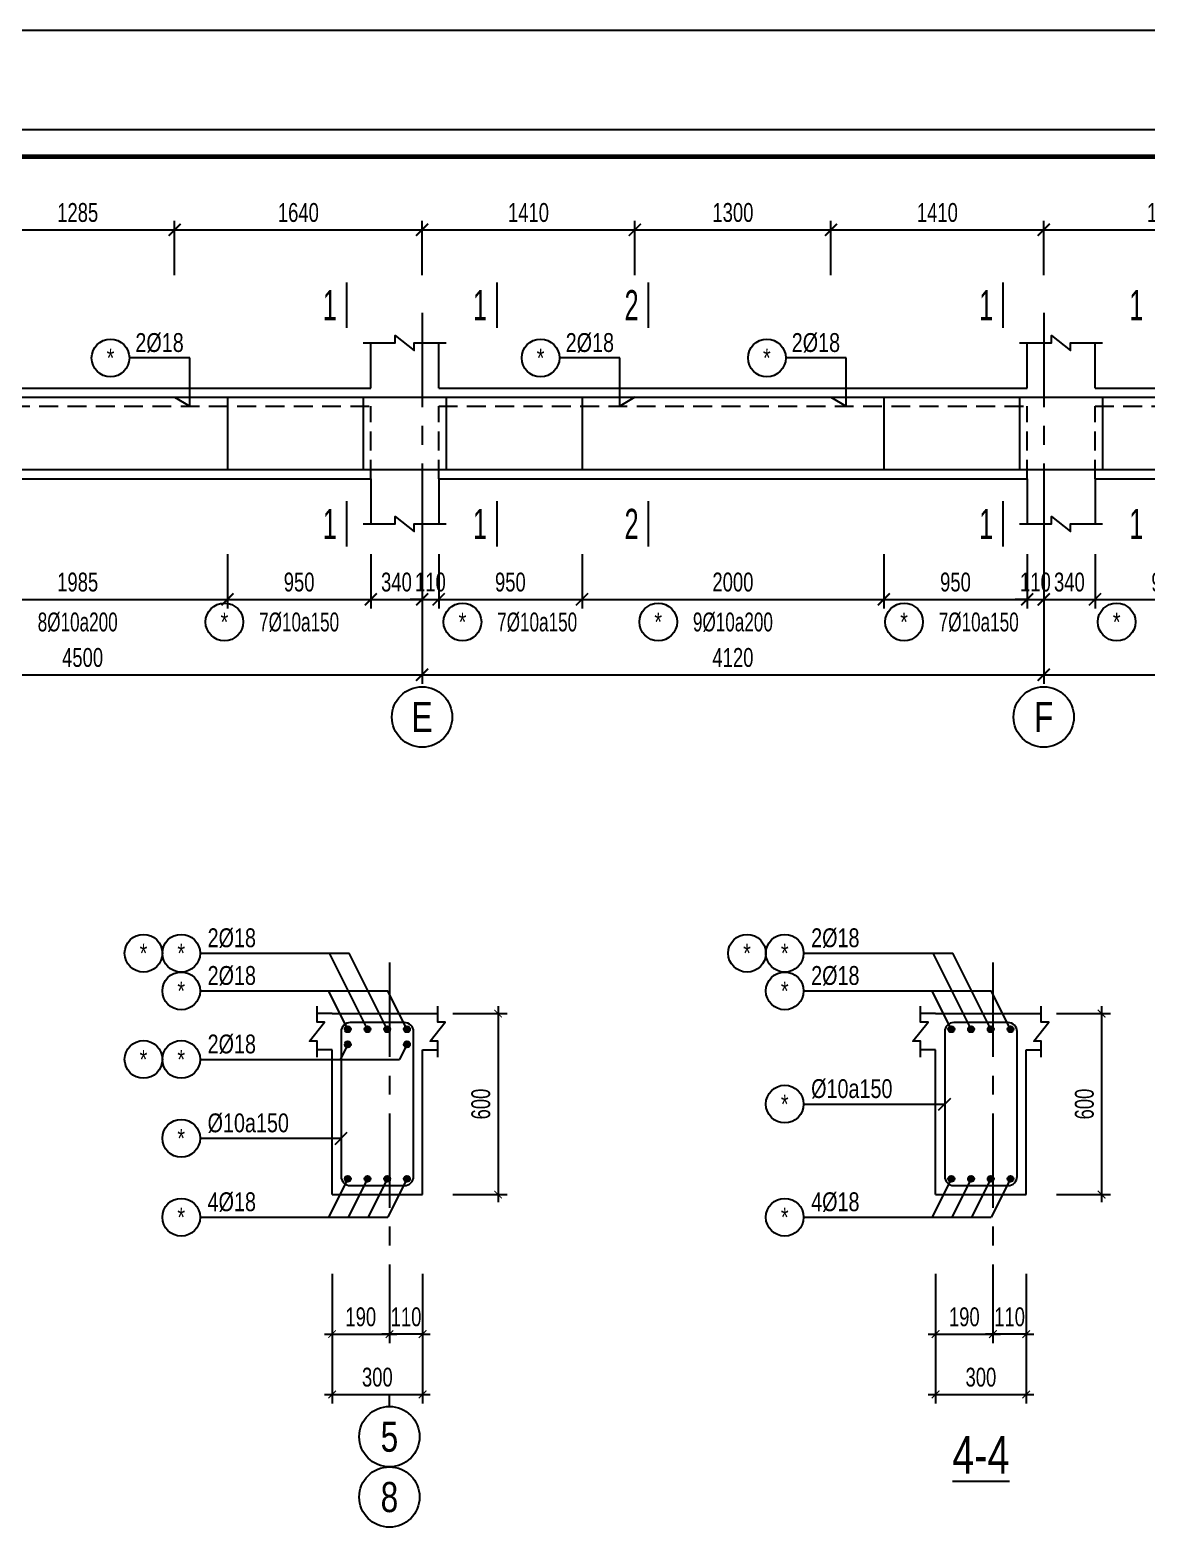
# Model space of a CAD drawing. Header units: millimetres. Extents: x -25284 to 100333, y 0 to 76881.
# Drawn here: x 23783 to 31184, y 66886 to 76881 of the extents above; entities that cross this region are included whole.
import ezdxf
from ezdxf.enums import TextEntityAlignment as Align

# ---------------------------------------------------------------- set-up
doc = ezdxf.new("R2010")
doc.units = ezdxf.units.MM
doc.header["$LTSCALE"] = 500
doc.header["$MEASUREMENT"] = 0
doc.linetypes.add('CENTER', pattern=[2, 1.25, -0.25, 0.25, -0.25])
doc.linetypes.add('HIDDEN', pattern=[0.375, 0.25, -0.125])
for name, color, linetype in [('CDC-KHUNGTEN', 7, 'Continuous'), ('KCS_AXIS', 5, 'CENTER'), ('KCS_AXIS_SUB', 5, 'CENTER'), ('KCS_BORDER', 3, 'Continuous'), ('KCS_CHI', 1, 'Continuous'), ('KCS_DIM', 1, 'Continuous'), ('KCS_HIDDEN', 8, 'HIDDEN'), ('KCS_SNODE', 6, 'Continuous'), ('KCS_STEEL', 4, 'Continuous'), ('KCS_TEXT', 2, 'Continuous'), ('KCS_TEXT_TK', 2, 'Continuous'), ('KCS_TEXT_TMC', 4, 'Continuous'), ('KCS_TEXT_TMCS', 4, 'Continuous')]:
    doc.layers.add(name, color=color, linetype=linetype)
doc.styles.add('KCS_BIGTEXT', font='arial.ttf', dxfattribs={"width": 0.75})
doc.styles.add('KCS_SMTEXT', font='arial.ttf', dxfattribs={"width": 0.7})
doc.dimstyles.new('KCS_DIM50', dxfattribs={"dimscale": 50, "dimtxt": 2.5, "dimasz": 1.6, "dimexe": 1.2, "dimexo": 0, "dimgap": 1, "dimtad": 1, "dimdec": 0, "dimzin": 0, "dimdsep": 46, "dimtxsty": 'KCS_SMTEXT', "dimblk": 'ARCHTICK', "dimcen": 0, "dimdle": 1, "dimclrd": 256, "dimclre": 256, "dimclrt": 2, "dimadec": 0, "dimazin": 0, "dimtfac": 1, "dimtdec": 0, "dimtix": 1, "dimtmove": 2, "dimatfit": 3, "dimfxl": 1, "dimtolj": 1, "dimtzin": 0, "dimarcsym": 0})
doc.dimstyles.new('KCS_DIM50_25', dxfattribs={"dimtxt": 125, "dimasz": 50, "dimexe": 60, "dimexo": 0, "dimgap": 50, "dimtad": 1, "dimdec": 0, "dimlfac": 0.5, "dimzin": 13, "dimdsep": 46, "dimtxsty": 'KCS_SMTEXT', "dimblk": 'ARCHTICK', "dimblk1": 'ARCHTICK', "dimcen": 0, "dimdle": 50, "dimclrd": 1, "dimclre": 1, "dimclrt": 2, "dimadec": 0, "dimazin": 0, "dimtfac": 1, "dimtdec": 0, "dimtix": 1, "dimtmove": 2, "dimatfit": 3, "dimfxl": 1, "dimtolj": 1, "dimtzin": 13, "dimarcsym": 0})

# ---------------------------------------------------------------- blocks, each defined once
blk = doc.blocks.new('_ArchTick')
at = {"color": 0, "linetype": 'ByBlock', "const_width": 0.15}
blk.add_lwpolyline([(-0.5, -0.5), (0.5, 0.5)], dxfattribs=at)
blk = doc.blocks.new('*D6')
at = {"layer": 'Defpoints', "color": 0, "transparency": 16777216}
for p in [(21880.3, 73407.7), (26380.3, 73407.7), (26380.3, 72607.7)]:
    blk.add_point(p, dxfattribs=at)
at = {"layer": 'KCS_DIM', "lineweight": -2, "transparency": 16777216}
for p, q in [((21880.3, 73407.7), (21880.3, 72547.7)), ((26380.3, 73407.7), (26380.3, 72547.7)), ((21830.3, 72607.7), (26430.3, 72607.7))]:
    blk.add_line(p, q, dxfattribs=at)
at = {"layer": 'KCS_DIM', "lineweight": -2, "transparency": 16777216, "xscale": 80, "yscale": 80, "zscale": 80, "rotation": 180}
blk.add_blockref('_ArchTick', (21880.3, 72607.7), dxfattribs=at)
at = {"layer": 'KCS_DIM', "lineweight": -2, "transparency": 16777216, "xscale": 80, "yscale": 80, "zscale": 80}
blk.add_blockref('_ArchTick', (26380.3, 72607.7), dxfattribs=at)
at = {"layer": 'KCS_DIM', "color": 2, "transparency": 16777216, "insert": (24130.3, 72721.5), "char_height": 125, "attachment_point": 5, "style": 'KCS_SMTEXT'}
blk.add_mtext('\\A1;4500', dxfattribs=at)
blk = doc.blocks.new('*D7')
at = {"layer": 'Defpoints', "color": 0, "transparency": 16777216}
for p in [(26380.3, 73407.7), (30500.3, 73407.7), (30500.3, 72607.7)]:
    blk.add_point(p, dxfattribs=at)
at = {"layer": 'KCS_DIM', "lineweight": -2, "transparency": 16777216}
for p, q in [((26380.3, 73407.7), (26380.3, 72547.7)), ((30500.3, 73407.7), (30500.3, 72547.7)), ((26330.3, 72607.7), (30550.3, 72607.7))]:
    blk.add_line(p, q, dxfattribs=at)
at = {"layer": 'KCS_DIM', "lineweight": -2, "transparency": 16777216, "xscale": 80, "yscale": 80, "zscale": 80, "rotation": 180}
blk.add_blockref('_ArchTick', (26380.3, 72607.7), dxfattribs=at)
at = {"layer": 'KCS_DIM', "lineweight": -2, "transparency": 16777216, "xscale": 80, "yscale": 80, "zscale": 80}
blk.add_blockref('_ArchTick', (30500.3, 72607.7), dxfattribs=at)
at = {"layer": 'KCS_DIM', "color": 2, "transparency": 16777216, "insert": (28440.3, 72721.5), "char_height": 125, "attachment_point": 5, "style": 'KCS_SMTEXT'}
blk.add_mtext('\\A1;4120', dxfattribs=at)
blk = doc.blocks.new('*D8')
at = {"layer": 'Defpoints', "color": 0, "transparency": 16777216}
for p in [(30500.3, 73407.7), (35000.3, 73407.7), (35000.3, 72607.7)]:
    blk.add_point(p, dxfattribs=at)
at = {"layer": 'KCS_DIM', "lineweight": -2, "transparency": 16777216}
for p, q in [((30500.3, 73407.7), (30500.3, 72547.7)), ((35000.3, 73407.7), (35000.3, 72547.7)), ((30450.3, 72607.7), (35050.3, 72607.7))]:
    blk.add_line(p, q, dxfattribs=at)
at = {"layer": 'KCS_DIM', "lineweight": -2, "transparency": 16777216, "xscale": 80, "yscale": 80, "zscale": 80, "rotation": 180}
blk.add_blockref('_ArchTick', (30500.3, 72607.7), dxfattribs=at)
at = {"layer": 'KCS_DIM', "lineweight": -2, "transparency": 16777216, "xscale": 80, "yscale": 80, "zscale": 80}
blk.add_blockref('_ArchTick', (35000.3, 72607.7), dxfattribs=at)
at = {"layer": 'KCS_DIM', "color": 2, "transparency": 16777216, "insert": (32750.3, 72721.5), "char_height": 125, "attachment_point": 5, "style": 'KCS_SMTEXT'}
blk.add_mtext('\\A1;4500', dxfattribs=at)
blk = doc.blocks.new('*D17')
at = {"layer": 'Defpoints', "color": 0, "transparency": 16777216}
for p in [(26040.3, 73407.7), (26380.3, 73407.7), (26380.3, 73107.7)]:
    blk.add_point(p, dxfattribs=at)
at = {"layer": 'KCS_DIM', "lineweight": -2, "transparency": 16777216}
for p, q in [((26040.3, 73407.7), (26040.3, 73047.7)), ((26380.3, 73407.7), (26380.3, 73047.7)), ((25990.3, 73107.7), (26430.3, 73107.7))]:
    blk.add_line(p, q, dxfattribs=at)
at = {"layer": 'KCS_DIM', "lineweight": -2, "transparency": 16777216, "xscale": 80, "yscale": 80, "zscale": 80, "rotation": 180}
blk.add_blockref('_ArchTick', (26040.3, 73107.7), dxfattribs=at)
at = {"layer": 'KCS_DIM', "lineweight": -2, "transparency": 16777216, "xscale": 80, "yscale": 80, "zscale": 80}
blk.add_blockref('_ArchTick', (26380.3, 73107.7), dxfattribs=at)
at = {"layer": 'KCS_DIM', "color": 2, "transparency": 16777216, "insert": (26210.3, 73221.6), "char_height": 125, "attachment_point": 5, "style": 'KCS_SMTEXT'}
blk.add_mtext('\\A1;340', dxfattribs=at)
blk = doc.blocks.new('*D18')
at = {"layer": 'Defpoints', "color": 0, "transparency": 16777216}
for p in [(26380.3, 73407.7), (26490.3, 73407.7), (26490.3, 73107.7)]:
    blk.add_point(p, dxfattribs=at)
at = {"layer": 'KCS_DIM', "lineweight": -2, "transparency": 16777216}
for p, q in [((26380.3, 73407.7), (26380.3, 73047.7)), ((26490.3, 73407.7), (26490.3, 73047.7)), ((26380.3, 73107.7), (26300.3, 73107.7)), ((26380.3, 73107.7), (26490.3, 73107.7)), ((26490.3, 73107.7), (26570.3, 73107.7))]:
    blk.add_line(p, q, dxfattribs=at)
at = {"layer": 'KCS_DIM', "lineweight": -2, "transparency": 16777216, "xscale": 80, "yscale": 80, "zscale": 80}
blk.add_blockref('_ArchTick', (26380.3, 73107.7), dxfattribs=at)
at = {"layer": 'KCS_DIM', "lineweight": -2, "transparency": 16777216, "xscale": 80, "yscale": 80, "zscale": 80, "rotation": 180}
blk.add_blockref('_ArchTick', (26490.3, 73107.7), dxfattribs=at)
at = {"layer": 'KCS_DIM', "color": 2, "transparency": 16777216, "insert": (26435.3, 73221.5), "char_height": 125, "attachment_point": 5, "style": 'KCS_SMTEXT'}
blk.add_mtext('\\A1;110', dxfattribs=at)
blk = doc.blocks.new('*D19')
at = {"layer": 'Defpoints', "color": 0, "transparency": 16777216}
for p in [(30390.3, 73407.7), (30500.3, 73407.7), (30500.3, 73107.7)]:
    blk.add_point(p, dxfattribs=at)
at = {"layer": 'KCS_DIM', "lineweight": -2, "transparency": 16777216}
for p, q in [((30390.3, 73407.7), (30390.3, 73047.7)), ((30500.3, 73407.7), (30500.3, 73047.7)), ((30390.3, 73107.7), (30310.3, 73107.7)), ((30390.3, 73107.7), (30500.3, 73107.7)), ((30500.3, 73107.7), (30580.3, 73107.7))]:
    blk.add_line(p, q, dxfattribs=at)
at = {"layer": 'KCS_DIM', "lineweight": -2, "transparency": 16777216, "xscale": 80, "yscale": 80, "zscale": 80}
blk.add_blockref('_ArchTick', (30390.3, 73107.7), dxfattribs=at)
at = {"layer": 'KCS_DIM', "lineweight": -2, "transparency": 16777216, "xscale": 80, "yscale": 80, "zscale": 80, "rotation": 180}
blk.add_blockref('_ArchTick', (30500.3, 73107.7), dxfattribs=at)
at = {"layer": 'KCS_DIM', "color": 2, "transparency": 16777216, "insert": (30445.3, 73221.5), "char_height": 125, "attachment_point": 5, "style": 'KCS_SMTEXT'}
blk.add_mtext('\\A1;110', dxfattribs=at)
blk = doc.blocks.new('*D20')
at = {"layer": 'Defpoints', "color": 0, "transparency": 16777216}
for p in [(30500.3, 73407.7), (30840.3, 73407.7), (30840.3, 73107.7)]:
    blk.add_point(p, dxfattribs=at)
at = {"layer": 'KCS_DIM', "lineweight": -2, "transparency": 16777216}
for p, q in [((30500.3, 73407.7), (30500.3, 73047.7)), ((30840.3, 73407.7), (30840.3, 73047.7)), ((30450.3, 73107.7), (30890.3, 73107.7))]:
    blk.add_line(p, q, dxfattribs=at)
at = {"layer": 'KCS_DIM', "lineweight": -2, "transparency": 16777216, "xscale": 80, "yscale": 80, "zscale": 80, "rotation": 180}
blk.add_blockref('_ArchTick', (30500.3, 73107.7), dxfattribs=at)
at = {"layer": 'KCS_DIM', "lineweight": -2, "transparency": 16777216, "xscale": 80, "yscale": 80, "zscale": 80}
blk.add_blockref('_ArchTick', (30840.3, 73107.7), dxfattribs=at)
at = {"layer": 'KCS_DIM', "color": 2, "transparency": 16777216, "insert": (30670.3, 73221.6), "char_height": 125, "attachment_point": 5, "style": 'KCS_SMTEXT'}
blk.add_mtext('\\A1;340', dxfattribs=at)
blk = doc.blocks.new('*D38')
at = {"layer": 'Defpoints', "color": 0, "transparency": 16777216}
for p in [(24740.3, 75557.7), (23455.3, 75257.7), (24740.3, 75257.7)]:
    blk.add_point(p, dxfattribs=at)
at = {"layer": 'KCS_DIM', "lineweight": -2, "transparency": 16777216}
for p, q in [((23455.3, 75257.7), (23455.3, 75617.7)), ((24740.3, 75257.7), (24740.3, 75617.7)), ((23405.3, 75557.7), (24790.3, 75557.7))]:
    blk.add_line(p, q, dxfattribs=at)
at = {"layer": 'KCS_DIM', "lineweight": -2, "transparency": 16777216, "xscale": 80, "yscale": 80, "zscale": 80, "rotation": 180}
blk.add_blockref('_ArchTick', (23455.3, 75557.7), dxfattribs=at)
at = {"layer": 'KCS_DIM', "lineweight": -2, "transparency": 16777216, "xscale": 80, "yscale": 80, "zscale": 80}
blk.add_blockref('_ArchTick', (24740.3, 75557.7), dxfattribs=at)
at = {"layer": 'KCS_DIM', "color": 2, "transparency": 16777216, "insert": (24097.8, 75671.5), "char_height": 125, "attachment_point": 5, "style": 'KCS_SMTEXT'}
blk.add_mtext('\\A1;1285', dxfattribs=at)
blk = doc.blocks.new('*D39')
at = {"layer": 'Defpoints', "color": 0, "transparency": 16777216}
for p in [(26380.3, 75557.7), (24740.3, 75257.7), (26380.3, 75257.7)]:
    blk.add_point(p, dxfattribs=at)
at = {"layer": 'KCS_DIM', "lineweight": -2, "transparency": 16777216}
for p, q in [((24740.3, 75257.7), (24740.3, 75617.7)), ((26380.3, 75257.7), (26380.3, 75617.7)), ((24690.3, 75557.7), (26430.3, 75557.7))]:
    blk.add_line(p, q, dxfattribs=at)
at = {"layer": 'KCS_DIM', "lineweight": -2, "transparency": 16777216, "xscale": 80, "yscale": 80, "zscale": 80, "rotation": 180}
blk.add_blockref('_ArchTick', (24740.3, 75557.7), dxfattribs=at)
at = {"layer": 'KCS_DIM', "lineweight": -2, "transparency": 16777216, "xscale": 80, "yscale": 80, "zscale": 80}
blk.add_blockref('_ArchTick', (26380.3, 75557.7), dxfattribs=at)
at = {"layer": 'KCS_DIM', "color": 2, "transparency": 16777216, "insert": (25560.3, 75671.5), "char_height": 125, "attachment_point": 5, "style": 'KCS_SMTEXT'}
blk.add_mtext('\\A1;1640', dxfattribs=at)
blk = doc.blocks.new('*D40')
at = {"layer": 'Defpoints', "color": 0, "transparency": 16777216}
for p in [(27790.3, 75557.7), (26380.3, 75257.7), (27790.3, 75257.7)]:
    blk.add_point(p, dxfattribs=at)
at = {"layer": 'KCS_DIM', "lineweight": -2, "transparency": 16777216}
for p, q in [((26380.3, 75257.7), (26380.3, 75617.7)), ((27790.3, 75257.7), (27790.3, 75617.7)), ((26330.3, 75557.7), (27840.3, 75557.7))]:
    blk.add_line(p, q, dxfattribs=at)
at = {"layer": 'KCS_DIM', "lineweight": -2, "transparency": 16777216, "xscale": 80, "yscale": 80, "zscale": 80, "rotation": 180}
blk.add_blockref('_ArchTick', (26380.3, 75557.7), dxfattribs=at)
at = {"layer": 'KCS_DIM', "lineweight": -2, "transparency": 16777216, "xscale": 80, "yscale": 80, "zscale": 80}
blk.add_blockref('_ArchTick', (27790.3, 75557.7), dxfattribs=at)
at = {"layer": 'KCS_DIM', "color": 2, "transparency": 16777216, "insert": (27085.3, 75671.5), "char_height": 125, "attachment_point": 5, "style": 'KCS_SMTEXT'}
blk.add_mtext('\\A1;1410', dxfattribs=at)
blk = doc.blocks.new('*D41')
at = {"layer": 'Defpoints', "color": 0, "transparency": 16777216}
for p in [(29090.3, 75557.7), (27790.3, 75257.7), (29090.3, 75257.7)]:
    blk.add_point(p, dxfattribs=at)
at = {"layer": 'KCS_DIM', "lineweight": -2, "transparency": 16777216}
for p, q in [((27790.3, 75257.7), (27790.3, 75617.7)), ((29090.3, 75257.7), (29090.3, 75617.7)), ((27740.3, 75557.7), (29140.3, 75557.7))]:
    blk.add_line(p, q, dxfattribs=at)
at = {"layer": 'KCS_DIM', "lineweight": -2, "transparency": 16777216, "xscale": 80, "yscale": 80, "zscale": 80, "rotation": 180}
blk.add_blockref('_ArchTick', (27790.3, 75557.7), dxfattribs=at)
at = {"layer": 'KCS_DIM', "lineweight": -2, "transparency": 16777216, "xscale": 80, "yscale": 80, "zscale": 80}
blk.add_blockref('_ArchTick', (29090.3, 75557.7), dxfattribs=at)
at = {"layer": 'KCS_DIM', "color": 2, "transparency": 16777216, "insert": (28440.3, 75671.6), "char_height": 125, "attachment_point": 5, "style": 'KCS_SMTEXT'}
blk.add_mtext('\\A1;1300', dxfattribs=at)
blk = doc.blocks.new('*D42')
at = {"layer": 'Defpoints', "color": 0, "transparency": 16777216}
for p in [(30500.3, 75557.7), (29090.3, 75257.7), (30500.3, 75257.7)]:
    blk.add_point(p, dxfattribs=at)
at = {"layer": 'KCS_DIM', "lineweight": -2, "transparency": 16777216}
for p, q in [((29090.3, 75257.7), (29090.3, 75617.7)), ((30500.3, 75257.7), (30500.3, 75617.7)), ((29040.3, 75557.7), (30550.3, 75557.7))]:
    blk.add_line(p, q, dxfattribs=at)
at = {"layer": 'KCS_DIM', "lineweight": -2, "transparency": 16777216, "xscale": 80, "yscale": 80, "zscale": 80, "rotation": 180}
blk.add_blockref('_ArchTick', (29090.3, 75557.7), dxfattribs=at)
at = {"layer": 'KCS_DIM', "lineweight": -2, "transparency": 16777216, "xscale": 80, "yscale": 80, "zscale": 80}
blk.add_blockref('_ArchTick', (30500.3, 75557.7), dxfattribs=at)
at = {"layer": 'KCS_DIM', "color": 2, "transparency": 16777216, "insert": (29795.3, 75671.5), "char_height": 125, "attachment_point": 5, "style": 'KCS_SMTEXT'}
blk.add_mtext('\\A1;1410', dxfattribs=at)
blk = doc.blocks.new('*D43')
at = {"layer": 'Defpoints', "color": 0, "transparency": 16777216}
for p in [(32140.3, 75557.7), (30500.3, 75257.7), (32140.3, 75257.7)]:
    blk.add_point(p, dxfattribs=at)
at = {"layer": 'KCS_DIM', "lineweight": -2, "transparency": 16777216}
for p, q in [((30500.3, 75257.7), (30500.3, 75617.7)), ((32140.3, 75257.7), (32140.3, 75617.7)), ((30450.3, 75557.7), (32190.3, 75557.7))]:
    blk.add_line(p, q, dxfattribs=at)
at = {"layer": 'KCS_DIM', "lineweight": -2, "transparency": 16777216, "xscale": 80, "yscale": 80, "zscale": 80, "rotation": 180}
blk.add_blockref('_ArchTick', (30500.3, 75557.7), dxfattribs=at)
at = {"layer": 'KCS_DIM', "lineweight": -2, "transparency": 16777216, "xscale": 80, "yscale": 80, "zscale": 80}
blk.add_blockref('_ArchTick', (32140.3, 75557.7), dxfattribs=at)
at = {"layer": 'KCS_DIM', "color": 2, "transparency": 16777216, "insert": (31320.3, 75671.5), "char_height": 125, "attachment_point": 5, "style": 'KCS_SMTEXT'}
blk.add_mtext('\\A1;1640', dxfattribs=at)
blk = doc.blocks.new('*D56')
at = {"layer": 'Defpoints', "color": 0, "transparency": 16777216}
for p in [(23105.3, 73407.7), (25090.3, 73407.7), (25090.3, 73107.7)]:
    blk.add_point(p, dxfattribs=at)
at = {"layer": 'KCS_DIM', "lineweight": -2, "transparency": 16777216}
for p, q in [((23105.3, 73407.7), (23105.3, 73047.7)), ((25090.3, 73407.7), (25090.3, 73047.7)), ((23055.3, 73107.7), (25140.3, 73107.7))]:
    blk.add_line(p, q, dxfattribs=at)
at = {"layer": 'KCS_DIM', "lineweight": -2, "transparency": 16777216, "xscale": 80, "yscale": 80, "zscale": 80, "rotation": 180}
blk.add_blockref('_ArchTick', (23105.3, 73107.7), dxfattribs=at)
at = {"layer": 'KCS_DIM', "lineweight": -2, "transparency": 16777216, "xscale": 80, "yscale": 80, "zscale": 80}
blk.add_blockref('_ArchTick', (25090.3, 73107.7), dxfattribs=at)
at = {"layer": 'KCS_DIM', "color": 2, "transparency": 16777216, "insert": (24097.8, 73221.5), "char_height": 125, "attachment_point": 5, "style": 'KCS_SMTEXT'}
blk.add_mtext('\\A1;1985', dxfattribs=at)
blk = doc.blocks.new('*D57')
at = {"layer": 'Defpoints', "color": 0, "transparency": 16777216}
for p in [(25090.3, 73407.7), (26040.3, 73407.7), (26040.3, 73107.7)]:
    blk.add_point(p, dxfattribs=at)
at = {"layer": 'KCS_DIM', "lineweight": -2, "transparency": 16777216}
for p, q in [((25090.3, 73407.7), (25090.3, 73047.7)), ((26040.3, 73407.7), (26040.3, 73047.7)), ((25040.3, 73107.7), (26090.3, 73107.7))]:
    blk.add_line(p, q, dxfattribs=at)
at = {"layer": 'KCS_DIM', "lineweight": -2, "transparency": 16777216, "xscale": 80, "yscale": 80, "zscale": 80, "rotation": 180}
blk.add_blockref('_ArchTick', (25090.3, 73107.7), dxfattribs=at)
at = {"layer": 'KCS_DIM', "lineweight": -2, "transparency": 16777216, "xscale": 80, "yscale": 80, "zscale": 80}
blk.add_blockref('_ArchTick', (26040.3, 73107.7), dxfattribs=at)
at = {"layer": 'KCS_DIM', "color": 2, "transparency": 16777216, "insert": (25565.3, 73221.5), "char_height": 125, "attachment_point": 5, "style": 'KCS_SMTEXT'}
blk.add_mtext('\\A1;950', dxfattribs=at)
blk = doc.blocks.new('*D58')
at = {"layer": 'Defpoints', "color": 0, "transparency": 16777216}
for p in [(26490.3, 73407.7), (27440.3, 73407.7), (27440.3, 73107.7)]:
    blk.add_point(p, dxfattribs=at)
at = {"layer": 'KCS_DIM', "lineweight": -2, "transparency": 16777216}
for p, q in [((26490.3, 73407.7), (26490.3, 73047.7)), ((27440.3, 73407.7), (27440.3, 73047.7)), ((26440.3, 73107.7), (27490.3, 73107.7))]:
    blk.add_line(p, q, dxfattribs=at)
at = {"layer": 'KCS_DIM', "lineweight": -2, "transparency": 16777216, "xscale": 80, "yscale": 80, "zscale": 80, "rotation": 180}
blk.add_blockref('_ArchTick', (26490.3, 73107.7), dxfattribs=at)
at = {"layer": 'KCS_DIM', "lineweight": -2, "transparency": 16777216, "xscale": 80, "yscale": 80, "zscale": 80}
blk.add_blockref('_ArchTick', (27440.3, 73107.7), dxfattribs=at)
at = {"layer": 'KCS_DIM', "color": 2, "transparency": 16777216, "insert": (26965.3, 73221.5), "char_height": 125, "attachment_point": 5, "style": 'KCS_SMTEXT'}
blk.add_mtext('\\A1;950', dxfattribs=at)
blk = doc.blocks.new('*D59')
at = {"layer": 'Defpoints', "color": 0, "transparency": 16777216}
for p in [(27440.3, 73407.7), (29440.3, 73407.7), (29440.3, 73107.7)]:
    blk.add_point(p, dxfattribs=at)
at = {"layer": 'KCS_DIM', "lineweight": -2, "transparency": 16777216}
for p, q in [((27440.3, 73407.7), (27440.3, 73047.7)), ((29440.3, 73407.7), (29440.3, 73047.7)), ((27390.3, 73107.7), (29490.3, 73107.7))]:
    blk.add_line(p, q, dxfattribs=at)
at = {"layer": 'KCS_DIM', "lineweight": -2, "transparency": 16777216, "xscale": 80, "yscale": 80, "zscale": 80, "rotation": 180}
blk.add_blockref('_ArchTick', (27440.3, 73107.7), dxfattribs=at)
at = {"layer": 'KCS_DIM', "lineweight": -2, "transparency": 16777216, "xscale": 80, "yscale": 80, "zscale": 80}
blk.add_blockref('_ArchTick', (29440.3, 73107.7), dxfattribs=at)
at = {"layer": 'KCS_DIM', "color": 2, "transparency": 16777216, "insert": (28440.3, 73221.5), "char_height": 125, "attachment_point": 5, "style": 'KCS_SMTEXT'}
blk.add_mtext('\\A1;2000', dxfattribs=at)
blk = doc.blocks.new('*D60')
at = {"layer": 'Defpoints', "color": 0, "transparency": 16777216}
for p in [(29440.3, 73407.7), (30390.3, 73407.7), (30390.3, 73107.7)]:
    blk.add_point(p, dxfattribs=at)
at = {"layer": 'KCS_DIM', "lineweight": -2, "transparency": 16777216}
for p, q in [((29440.3, 73407.7), (29440.3, 73047.7)), ((30390.3, 73407.7), (30390.3, 73047.7)), ((29390.3, 73107.7), (30440.3, 73107.7))]:
    blk.add_line(p, q, dxfattribs=at)
at = {"layer": 'KCS_DIM', "lineweight": -2, "transparency": 16777216, "xscale": 80, "yscale": 80, "zscale": 80, "rotation": 180}
blk.add_blockref('_ArchTick', (29440.3, 73107.7), dxfattribs=at)
at = {"layer": 'KCS_DIM', "lineweight": -2, "transparency": 16777216, "xscale": 80, "yscale": 80, "zscale": 80}
blk.add_blockref('_ArchTick', (30390.3, 73107.7), dxfattribs=at)
at = {"layer": 'KCS_DIM', "color": 2, "transparency": 16777216, "insert": (29915.3, 73221.5), "char_height": 125, "attachment_point": 5, "style": 'KCS_SMTEXT'}
blk.add_mtext('\\A1;950', dxfattribs=at)
blk = doc.blocks.new('*D61')
at = {"layer": 'Defpoints', "color": 0, "transparency": 16777216}
for p in [(30840.3, 73407.7), (31790.3, 73407.7), (31790.3, 73107.7)]:
    blk.add_point(p, dxfattribs=at)
at = {"layer": 'KCS_DIM', "lineweight": -2, "transparency": 16777216}
for p, q in [((30840.3, 73407.7), (30840.3, 73047.7)), ((31790.3, 73407.7), (31790.3, 73047.7)), ((30790.3, 73107.7), (31840.3, 73107.7))]:
    blk.add_line(p, q, dxfattribs=at)
at = {"layer": 'KCS_DIM', "lineweight": -2, "transparency": 16777216, "xscale": 80, "yscale": 80, "zscale": 80, "rotation": 180}
blk.add_blockref('_ArchTick', (30840.3, 73107.7), dxfattribs=at)
at = {"layer": 'KCS_DIM', "lineweight": -2, "transparency": 16777216, "xscale": 80, "yscale": 80, "zscale": 80}
blk.add_blockref('_ArchTick', (31790.3, 73107.7), dxfattribs=at)
at = {"layer": 'KCS_DIM', "color": 2, "transparency": 16777216, "insert": (31315.3, 73221.5), "char_height": 125, "attachment_point": 5, "style": 'KCS_SMTEXT'}
blk.add_mtext('\\A1;950', dxfattribs=at)
blk = doc.blocks.new('*D73')
at = {"layer": 'Defpoints', "color": 0, "transparency": 16777216}
for p in [(25783.8, 68636.7), (26163.8, 68636.7), (26163.8, 68236.7)]:
    blk.add_point(p, dxfattribs=at)
at = {"layer": 'KCS_DIM', "color": 1, "lineweight": -2, "transparency": 16777216}
for p, q in [((25783.8, 68636.7), (25783.8, 68176.7)), ((26163.8, 68636.7), (26163.8, 68176.7)), ((25733.8, 68236.7), (26213.8, 68236.7))]:
    blk.add_line(p, q, dxfattribs=at)
at = {"layer": 'KCS_DIM', "color": 1, "lineweight": -2, "transparency": 16777216, "xscale": 50, "yscale": 50, "zscale": 50, "rotation": 180}
blk.add_blockref('_ArchTick', (25783.8, 68236.7), dxfattribs=at)
at = {"layer": 'KCS_DIM', "color": 1, "lineweight": -2, "transparency": 16777216, "xscale": 50, "yscale": 50, "zscale": 50}
blk.add_blockref('_ArchTick', (26163.8, 68236.7), dxfattribs=at)
at = {"layer": 'KCS_DIM', "color": 2, "transparency": 16777216, "insert": (25973.8, 68350.5), "char_height": 125, "attachment_point": 5, "style": 'KCS_SMTEXT'}
blk.add_mtext('\\A1;190', dxfattribs=at)
blk = doc.blocks.new('*D74')
at = {"layer": 'Defpoints', "color": 0, "transparency": 16777216}
for p in [(26163.8, 68636.7), (26383.8, 68636.7), (26163.8, 68236.7)]:
    blk.add_point(p, dxfattribs=at)
at = {"layer": 'KCS_DIM', "color": 1, "lineweight": -2, "transparency": 16777216}
for p, q in [((26163.8, 68636.7), (26163.8, 68176.7)), ((26383.8, 68636.7), (26383.8, 68176.7)), ((26163.8, 68236.7), (26113.8, 68236.7)), ((26383.8, 68236.7), (26163.8, 68236.7)), ((26383.8, 68236.7), (26433.8, 68236.7))]:
    blk.add_line(p, q, dxfattribs=at)
at = {"layer": 'KCS_DIM', "color": 1, "lineweight": -2, "transparency": 16777216, "xscale": 50, "yscale": 50, "zscale": 50}
blk.add_blockref('_ArchTick', (26163.8, 68236.7), dxfattribs=at)
at = {"layer": 'KCS_DIM', "color": 1, "lineweight": -2, "transparency": 16777216, "xscale": 50, "yscale": 50, "zscale": 50, "rotation": 180}
blk.add_blockref('_ArchTick', (26383.8, 68236.7), dxfattribs=at)
at = {"layer": 'KCS_DIM', "color": 2, "transparency": 16777216, "insert": (26273.8, 68350.5), "char_height": 125, "attachment_point": 5, "style": 'KCS_SMTEXT'}
blk.add_mtext('\\A1;110', dxfattribs=at)
blk = doc.blocks.new('*D75')
at = {"layer": 'Defpoints', "color": 0, "transparency": 16777216}
for p in [(25783.8, 68636.7), (26383.8, 68636.7), (26383.8, 67836.7)]:
    blk.add_point(p, dxfattribs=at)
at = {"layer": 'KCS_DIM', "color": 1, "lineweight": -2, "transparency": 16777216}
for p, q in [((25783.8, 68636.7), (25783.8, 67776.7)), ((26383.8, 68636.7), (26383.8, 67776.7)), ((25733.8, 67836.7), (26433.8, 67836.7))]:
    blk.add_line(p, q, dxfattribs=at)
at = {"layer": 'KCS_DIM', "color": 1, "lineweight": -2, "transparency": 16777216, "xscale": 50, "yscale": 50, "zscale": 50, "rotation": 180}
blk.add_blockref('_ArchTick', (25783.8, 67836.7), dxfattribs=at)
at = {"layer": 'KCS_DIM', "color": 1, "lineweight": -2, "transparency": 16777216, "xscale": 50, "yscale": 50, "zscale": 50}
blk.add_blockref('_ArchTick', (26383.8, 67836.7), dxfattribs=at)
at = {"layer": 'KCS_DIM', "color": 2, "transparency": 16777216, "insert": (26083.8, 67950.5), "char_height": 125, "attachment_point": 5, "style": 'KCS_SMTEXT'}
blk.add_mtext('\\A1;300', dxfattribs=at)
blk = doc.blocks.new('*D76')
at = {"layer": 'Defpoints', "color": 0, "transparency": 16777216}
for p in [(26583.8, 70361.7), (26583.8, 69161.7), (26883.8, 69161.7)]:
    blk.add_point(p, dxfattribs=at)
at = {"layer": 'KCS_DIM', "color": 1, "lineweight": -2, "transparency": 16777216}
for p, q in [((26883.8, 70411.7), (26883.8, 69111.7)), ((26583.8, 70361.7), (26943.8, 70361.7)), ((26583.8, 69161.7), (26943.8, 69161.7))]:
    blk.add_line(p, q, dxfattribs=at)
at = {"layer": 'KCS_DIM', "color": 1, "lineweight": -2, "transparency": 16777216, "xscale": 50, "yscale": 50, "zscale": 50}
for p, rotation in [((26883.8, 70361.7), 90), ((26883.8, 69161.7), 270)]:
    blk.add_blockref('_ArchTick', p, dxfattribs=dict(at, rotation=rotation))
at = {"layer": 'KCS_DIM', "color": 2, "transparency": 16777216, "insert": (26769.9, 69761.7), "char_height": 125, "attachment_point": 5, "rotation": 90, "style": 'KCS_SMTEXT'}
blk.add_mtext('\\A1;600', dxfattribs=at)
blk = doc.blocks.new('KCS_SNODE')
at = {"layer": 'KCS_SNODE'}
blk.add_hatch(color=256, dxfattribs=at).paths.add_polyline_path([(-10, 0, 1), (10, 0, 1)])
blk.add_circle((0, 0), 10, dxfattribs=at)
blk = doc.blocks.new('*D98')
at = {"layer": 'Defpoints', "color": 0, "transparency": 16777216}
for p in [(29783.8, 68636.7), (30163.8, 68636.7), (30163.8, 68236.7)]:
    blk.add_point(p, dxfattribs=at)
at = {"layer": 'KCS_DIM', "color": 1, "lineweight": -2, "transparency": 16777216}
for p, q in [((29783.8, 68636.7), (29783.8, 68176.7)), ((30163.8, 68636.7), (30163.8, 68176.7)), ((29733.8, 68236.7), (30213.8, 68236.7))]:
    blk.add_line(p, q, dxfattribs=at)
at = {"layer": 'KCS_DIM', "color": 1, "lineweight": -2, "transparency": 16777216, "xscale": 50, "yscale": 50, "zscale": 50, "rotation": 180}
blk.add_blockref('_ArchTick', (29783.8, 68236.7), dxfattribs=at)
at = {"layer": 'KCS_DIM', "color": 1, "lineweight": -2, "transparency": 16777216, "xscale": 50, "yscale": 50, "zscale": 50}
blk.add_blockref('_ArchTick', (30163.8, 68236.7), dxfattribs=at)
at = {"layer": 'KCS_DIM', "color": 2, "transparency": 16777216, "insert": (29973.8, 68350.5), "char_height": 125, "attachment_point": 5, "style": 'KCS_SMTEXT'}
blk.add_mtext('\\A1;190', dxfattribs=at)
blk = doc.blocks.new('*D99')
at = {"layer": 'Defpoints', "color": 0, "transparency": 16777216}
for p in [(30163.8, 68636.7), (30383.8, 68636.7), (30163.8, 68236.7)]:
    blk.add_point(p, dxfattribs=at)
at = {"layer": 'KCS_DIM', "color": 1, "lineweight": -2, "transparency": 16777216}
for p, q in [((30163.8, 68636.7), (30163.8, 68176.7)), ((30383.8, 68636.7), (30383.8, 68176.7)), ((30163.8, 68236.7), (30113.8, 68236.7)), ((30383.8, 68236.7), (30163.8, 68236.7)), ((30383.8, 68236.7), (30433.8, 68236.7))]:
    blk.add_line(p, q, dxfattribs=at)
at = {"layer": 'KCS_DIM', "color": 1, "lineweight": -2, "transparency": 16777216, "xscale": 50, "yscale": 50, "zscale": 50}
blk.add_blockref('_ArchTick', (30163.8, 68236.7), dxfattribs=at)
at = {"layer": 'KCS_DIM', "color": 1, "lineweight": -2, "transparency": 16777216, "xscale": 50, "yscale": 50, "zscale": 50, "rotation": 180}
blk.add_blockref('_ArchTick', (30383.8, 68236.7), dxfattribs=at)
at = {"layer": 'KCS_DIM', "color": 2, "transparency": 16777216, "insert": (30273.8, 68350.5), "char_height": 125, "attachment_point": 5, "style": 'KCS_SMTEXT'}
blk.add_mtext('\\A1;110', dxfattribs=at)
blk = doc.blocks.new('*D100')
at = {"layer": 'Defpoints', "color": 0, "transparency": 16777216}
for p in [(29783.8, 68636.7), (30383.8, 68636.7), (30383.8, 67836.7)]:
    blk.add_point(p, dxfattribs=at)
at = {"layer": 'KCS_DIM', "color": 1, "lineweight": -2, "transparency": 16777216}
for p, q in [((29783.8, 68636.7), (29783.8, 67776.7)), ((30383.8, 68636.7), (30383.8, 67776.7)), ((29733.8, 67836.7), (30433.8, 67836.7))]:
    blk.add_line(p, q, dxfattribs=at)
at = {"layer": 'KCS_DIM', "color": 1, "lineweight": -2, "transparency": 16777216, "xscale": 50, "yscale": 50, "zscale": 50, "rotation": 180}
blk.add_blockref('_ArchTick', (29783.8, 67836.7), dxfattribs=at)
at = {"layer": 'KCS_DIM', "color": 1, "lineweight": -2, "transparency": 16777216, "xscale": 50, "yscale": 50, "zscale": 50}
blk.add_blockref('_ArchTick', (30383.8, 67836.7), dxfattribs=at)
at = {"layer": 'KCS_DIM', "color": 2, "transparency": 16777216, "insert": (30083.8, 67950.5), "char_height": 125, "attachment_point": 5, "style": 'KCS_SMTEXT'}
blk.add_mtext('\\A1;300', dxfattribs=at)
blk = doc.blocks.new('*D101')
at = {"layer": 'Defpoints', "color": 0, "transparency": 16777216}
for p in [(30583.8, 70361.7), (30583.8, 69161.7), (30883.8, 69161.7)]:
    blk.add_point(p, dxfattribs=at)
at = {"layer": 'KCS_DIM', "color": 1, "lineweight": -2, "transparency": 16777216}
for p, q in [((30883.8, 70411.7), (30883.8, 69111.7)), ((30583.8, 70361.7), (30943.8, 70361.7)), ((30583.8, 69161.7), (30943.8, 69161.7))]:
    blk.add_line(p, q, dxfattribs=at)
at = {"layer": 'KCS_DIM', "color": 1, "lineweight": -2, "transparency": 16777216, "xscale": 50, "yscale": 50, "zscale": 50}
for p, rotation in [((30883.8, 70361.7), 90), ((30883.8, 69161.7), 270)]:
    blk.add_blockref('_ArchTick', p, dxfattribs=dict(at, rotation=rotation))
at = {"layer": 'KCS_DIM', "color": 2, "transparency": 16777216, "insert": (30769.9, 69761.7), "char_height": 125, "attachment_point": 5, "rotation": 90, "style": 'KCS_SMTEXT'}
blk.add_mtext('\\A1;600', dxfattribs=at)
blk = doc.blocks.new('Khung tên chuẩn')
at = {"layer": 'CDC-KHUNGTEN', "color": 8}
blk.add_lwpolyline([(75096, 1100), (83000, 1100), (83000, 58300), (3000, 58300), (3000, 1100), (75096, 1100)], dxfattribs=at)
at = {"layer": 'CDC-KHUNGTEN', "color": 255, "lineweight": 60}
blk.add_lwpolyline([(74900, 1400), (74900, 58000), (3300, 58000), (3300, 1400), (74900, 1400)], close=True, dxfattribs=at)
at = {"layer": 'Defpoints', "color": 1, "ltscale": 0.2}
blk.add_lwpolyline([(0, 0), (0, 59400), (84100, 59400), (84100, 0), (0, 0)], close=True, dxfattribs=at)

msp = doc.modelspace()

# ---------------------------------------------------------------- linework, layer by layer
at = {"layer": 'KCS_AXIS'}
for p, q in [((26380.3, 75007.7), (26380.3, 73407.7)), ((30500.3, 75007.7), (30500.3, 73407.7))]:
    msp.add_line(p, q, dxfattribs=at)
at = {"layer": 'KCS_AXIS_SUB'}
for p, q in [((26163.8, 70699.2), (26163.8, 68636.7)), ((30163.8, 70699.2), (30163.8, 68636.7))]:
    msp.add_line(p, q, dxfattribs=at)
at = {"layer": 'KCS_BORDER'}
for p, q in [((26040.3, 74507.7), (26040.3, 74807.7)), ((26490.3, 74507.7), (26490.3, 74807.7)), ((30390.3, 74507.7), (30390.3, 74807.7)), ((30840.3, 74507.7), (30840.3, 74807.7)), ((22155.3, 74507.7), (26040.3, 74507.7)), ((26490.3, 74507.7), (30390.3, 74507.7)), ((30840.3, 74507.7), (34725.3, 74507.7)), ((22155.3, 73907.7), (26040.3, 73907.7)), ((26040.3, 73907.7), (26040.3, 73607.7)), ((26490.3, 73907.7), (30390.3, 73907.7)), ((26490.3, 73907.7), (26490.3, 73607.7)), ((30390.3, 73907.7), (30390.3, 73607.7)), ((30840.3, 73907.7), (34725.3, 73907.7)), ((30840.3, 73907.7), (30840.3, 73607.7)), ((25783.8, 70361.7), (25683.8, 70361.7)), ((25783.8, 70361.7), (26383.8, 70361.7)), ((26383.8, 70361.7), (26483.8, 70361.7)), ((29783.8, 70361.7), (29683.8, 70361.7)), ((29783.8, 70361.7), (30383.8, 70361.7)), ((30383.8, 70361.7), (30483.8, 70361.7)), ((25783.8, 70121.7), (25683.8, 70121.7)), ((25783.8, 69161.7), (25783.8, 70121.7)), ((26383.8, 69161.7), (26383.8, 70121.7)), ((26383.8, 70121.7), (26483.8, 70121.7)), ((29783.8, 70121.7), (29683.8, 70121.7)), ((29783.8, 69161.7), (29783.8, 70121.7)), ((30383.8, 69161.7), (30383.8, 70121.7)), ((30383.8, 70121.7), (30483.8, 70121.7)), ((25783.8, 69161.7), (26383.8, 69161.7)), ((29783.8, 69161.7), (30383.8, 69161.7))]:
    msp.add_line(p, q, dxfattribs=at)
at = {"layer": 'KCS_BORDER', "color": 1}
for points in [[(25990.3, 74807.7), (26202.8, 74807.7), (26202.8, 74857.7), (26327.8, 74757.7), (26327.8, 74807.7), (26540.3, 74807.7)], [(30340.3, 74807.7), (30552.8, 74807.7), (30552.8, 74857.7), (30677.8, 74757.7), (30677.8, 74807.7), (30890.3, 74807.7)], [(25990.3, 73607.7), (26202.8, 73607.7), (26202.8, 73657.7), (26327.8, 73557.7), (26327.8, 73607.7), (26540.3, 73607.7)], [(30340.3, 73607.7), (30552.8, 73607.7), (30552.8, 73657.7), (30677.8, 73557.7), (30677.8, 73607.7), (30890.3, 73607.7)], [(25683.8, 70071.7), (25683.8, 70179.2), (25633.8, 70179.2), (25733.8, 70304.2), (25683.8, 70304.2), (25683.8, 70411.7)], [(26483.8, 70071.7), (26483.8, 70179.2), (26433.8, 70179.2), (26533.8, 70304.2), (26483.8, 70304.2), (26483.8, 70411.7)], [(29683.8, 70071.7), (29683.8, 70179.2), (29633.8, 70179.2), (29733.8, 70304.2), (29683.8, 70304.2), (29683.8, 70411.7)], [(30483.8, 70071.7), (30483.8, 70179.2), (30433.8, 70179.2), (30533.8, 70304.2), (30483.8, 70304.2), (30483.8, 70411.7)]]:
    msp.add_lwpolyline(points, dxfattribs=at)
at = {"layer": 'KCS_CHI'}
for p, q in [((24840.3, 74707.7), (24440.3, 74707.7)), ((24840.3, 74387.7), (24840.3, 74707.7)), ((27690.3, 74707.7), (27290.3, 74707.7)), ((27690.3, 74387.7), (27690.3, 74707.7)), ((29190.3, 74707.7), (28790.3, 74707.7)), ((29190.3, 74387.7), (29190.3, 74707.7)), ((24908.8, 70761.7), (25897.1, 70761.7)), ((26018.4, 70257.7), (25766.4, 70761.7)), ((26149.1, 70257.7), (25897.1, 70761.7)), ((28908.8, 70761.7), (29897.1, 70761.7)), ((30018.4, 70257.7), (29766.4, 70761.7)), ((30149.1, 70257.7), (29897.1, 70761.7)), ((24908.8, 70511.7), (26152.8, 70511.7)), ((25887.8, 70257.7), (25760.8, 70511.7)), ((26279.8, 70257.7), (26152.8, 70511.7)), ((28908.8, 70511.7), (30152.8, 70511.7)), ((29887.8, 70257.7), (29760.8, 70511.7)), ((30279.8, 70257.7), (30152.8, 70511.7)), ((25887.8, 70157.7), (25837.8, 70057.7)), ((26279.8, 70157.7), (26229.8, 70057.7)), ((24908.8, 70057.7), (26229.8, 70057.7)), ((28908.8, 69761.7), (29843.8, 69761.7)), ((24908.8, 69534.7), (25843.8, 69534.7)), ((25887.8, 69265.7), (25760.8, 69011.7)), ((26018.4, 69265.7), (25891.4, 69011.7)), ((26149.1, 69265.7), (26022.1, 69011.7)), ((26279.8, 69265.7), (26152.8, 69011.7)), ((29887.8, 69265.7), (29760.8, 69011.7)), ((30018.4, 69265.7), (29891.4, 69011.7)), ((30149.1, 69265.7), (30022.1, 69011.7)), ((30279.8, 69265.7), (30152.8, 69011.7)), ((24908.8, 69011.7), (26152.8, 69011.7)), ((28908.8, 69011.7), (30152.8, 69011.7)), ((26163.8, 67756.7), (26163.8, 67836.7))]:
    msp.add_line(p, q, dxfattribs=at)
at = {"layer": 'KCS_CHI', "color": 3}
for p, q in [((29803.8, 69721.7), (29883.8, 69801.7)), ((25803.8, 69494.7), (25883.8, 69574.7))]:
    msp.add_line(p, q, dxfattribs=at)
at = {"layer": 'KCS_CHI'}
for centre in [(26380.3, 72327.7), (30500.3, 72327.7), (26163.8, 67556.7), (26163.8, 67156.7)]:
    msp.add_circle(centre, 200, dxfattribs=at)
at = {"layer": 'KCS_HIDDEN'}
for p, q in [((22155.3, 74387.7), (26040.3, 74387.7)), ((26040.3, 73907.7), (26040.3, 74387.7)), ((26490.3, 74387.7), (30390.3, 74387.7)), ((26490.3, 73907.7), (26490.3, 74387.7)), ((30390.3, 73907.7), (30390.3, 74387.7)), ((30840.3, 74387.7), (34725.3, 74387.7)), ((30840.3, 73907.7), (30840.3, 74387.7))]:
    msp.add_line(p, q, dxfattribs=at)
at = {"layer": 'KCS_STEEL'}
for p, q in [((3490.3, 74447.7), (35155.3, 74447.7)), ((24740.3, 74447.7), (27790.3, 74447.7)), ((24740.3, 74447.7), (24840.3, 74387.7)), ((25090.3, 74447.7), (25090.3, 73967.7)), ((25990.3, 74447.7), (25990.3, 73967.7)), ((26540.3, 74447.7), (26540.3, 73967.7)), ((27440.3, 74447.7), (27440.3, 73967.7)), ((27790.3, 74447.7), (27690.3, 74387.7)), ((29090.3, 74447.7), (32140.3, 74447.7)), ((29090.3, 74447.7), (29190.3, 74387.7)), ((29440.3, 74447.7), (29440.3, 73967.7)), ((30340.3, 74447.7), (30340.3, 73967.7)), ((30890.3, 74447.7), (30890.3, 73967.7)), ((3490.3, 73967.7), (35155.3, 73967.7))]:
    msp.add_line(p, q, dxfattribs=at)
for points in [[(25843.8, 70241.7), (25843.8, 69281.7, 0.414214), (25903.8, 69221.7), (26263.8, 69221.7, 0.414214), (26323.8, 69281.7), (26323.8, 70241.7, 0.414214), (26263.8, 70301.7), (25903.8, 70301.7, 0.414214), (25843.8, 70241.7)], [(29843.8, 70241.7), (29843.8, 69281.7, 0.414214), (29903.8, 69221.7), (30263.8, 69221.7, 0.414214), (30323.8, 69281.7), (30323.8, 70241.7, 0.414214), (30263.8, 70301.7), (29903.8, 70301.7, 0.414214), (29843.8, 70241.7)]]:
    msp.add_lwpolyline(points, format="xyb", dxfattribs=at)
at = {"layer": 'KCS_TEXT_TK', "color": 1}
for centre in [(24315.3, 74707.7), (27165.3, 74707.7), (28665.3, 74707.7), (25070.3, 72957.7), (26647.9, 72957.7), (27945.3, 72957.7), (29574.5, 72957.7), (30983.6, 72957.7), (24533.8, 70761.7), (24783.8, 70761.7), (28533.8, 70761.7), (28783.8, 70761.7), (24783.8, 70511.7), (28783.8, 70511.7), (24533.8, 70057.7), (24783.8, 70057.7), (28783.8, 69761.7), (24783.8, 69534.7), (24783.8, 69011.7), (28783.8, 69011.7)]:
    msp.add_circle(centre, 125, dxfattribs=at)
at = {"layer": 'KCS_TEXT_TMC'}
for p, q in [((25881.9, 74907.7), (25881.9, 75207.7)), ((26876.9, 74907.7), (26876.9, 75207.7)), ((27881.9, 74907.7), (27881.9, 75207.7)), ((30231.9, 74907.7), (30231.9, 75207.7)), ((25881.9, 73457.7), (25881.9, 73757.7)), ((26876.9, 73457.7), (26876.9, 73757.7)), ((27881.9, 73457.7), (27881.9, 73757.7)), ((30231.9, 73457.7), (30231.9, 73757.7))]:
    msp.add_line(p, q, dxfattribs=at)

# ---------------------------------------------------------------- block references
at = {"xscale": 0.6000000003099577, "yscale": 0.6000000003099577, "zscale": 0.6000000003099577}
msp.add_blockref('Khung tên chuẩn', (0, 41241.1), dxfattribs=at)
at = {"layer": 'KCS_STEEL', "xscale": 2, "yscale": 2, "zscale": 2}
for p in [(25887.8, 70257.7), (26018.4, 70257.7), (26149.1, 70257.7), (26279.8, 70257.7), (29887.8, 70257.7), (30018.4, 70257.7), (30149.1, 70257.7), (30279.8, 70257.7), (25887.8, 70157.7), (26279.8, 70157.7), (25887.8, 69265.7), (26018.4, 69265.7), (26149.1, 69265.7), (26279.8, 69265.7), (29887.8, 69265.7), (30018.4, 69265.7), (30149.1, 69265.7), (30279.8, 69265.7)]:
    msp.add_blockref('KCS_SNODE', p, dxfattribs=at)

# ---------------------------------------------------------------- texts
at = {"layer": 'KCS_TEXT', "style": 'KCS_SMTEXT'}
for s, width, p in [('2%%c18', 0.75, (24640.3, 74747.7)), ('2%%c18', 0.75, (27492.2, 74747.7)), ('2%%c18', 0.75, (28990.3, 74747.7)), ('8%%C10a200', 0.65, (24097.8, 72895.2)), ('7%%C10a150', 0.65, (25565.3, 72895.2)), ('7%%C10a150', 0.65, (27142.9, 72895.2)), ('9%%C10a200', 0.65, (28440.3, 72895.2)), ('7%%C10a150', 0.65, (30069.5, 72895.2))]:
    msp.add_text(s, height=125, dxfattribs=dict(at, width=width)).set_placement(p, align=Align.CENTER)
at = {"layer": 'KCS_TEXT', "color": 4, "style": 'KCS_BIGTEXT', "width": 0.75}
for s, p in [('E', (26380.3, 72327.7)), ('F', (30500.3, 72327.7)), ('5', (26163.8, 67556.7)), ('8', (26163.8, 67156.7))]:
    msp.add_text(s, height=200, dxfattribs=at).set_placement(p, align=Align.MIDDLE_CENTER)
at = {"layer": 'KCS_TEXT', "style": 'KCS_SMTEXT', "width": 0.75}
for s, p in [('2%%c18', (24958.8, 70801.7)), ('2%%c18', (28958.8, 70801.7)), ('2%%c18', (24958.8, 70551.7)), ('2%%c18', (28958.8, 70551.7)), ('2%%c18', (24958.8, 70097.7)), ('%%C10a150', (28958.8, 69801.7)), ('%%C10a150', (24958.8, 69574.7)), ('4%%c18', (24958.8, 69051.7)), ('4%%c18', (28958.8, 69051.7))]:
    msp.add_text(s, height=125, dxfattribs=at).set_placement(p)
at = {"layer": 'KCS_TEXT_TK', "style": 'KCS_SMTEXT', "width": 0.75}
for p in [(24315.3, 74707.7), (27165.6, 74707.7), (28665.3, 74707.7), (25070.3, 72957.7), (26647.9, 72957.7), (27945.3, 72957.7), (29574.5, 72957.7), (30983.6, 72957.7), (24533.8, 70761.7), (24783.8, 70761.7), (28533.8, 70761.7), (28783.8, 70761.7), (24783.8, 70511.7), (28783.8, 70511.7), (24533.8, 70057.7), (24783.8, 70057.7), (28783.8, 69761.7), (24783.8, 69534.7), (24783.8, 69011.7), (28783.8, 69011.7)]:
    msp.add_text('*', height=125, dxfattribs=at).set_placement(p, align=Align.MIDDLE_CENTER)
at = {"layer": 'KCS_TEXT_TMC', "style": 'KCS_BIGTEXT', "width": 0.6}
for s, p in [('1', (25815.3, 74957.7)), ('1', (26810.3, 74957.7)), ('2', (27815.3, 74957.7)), ('1', (30165.3, 74957.7)), ('1', (31160.3, 74957.7)), ('1', (25815.3, 73507.7)), ('1', (26810.3, 73507.7)), ('2', (27815.3, 73507.7)), ('1', (30165.3, 73507.7)), ('1', (31160.3, 73507.7))]:
    msp.add_text(s, height=200, dxfattribs=at).set_placement(p, align=Align.RIGHT)
at = {"layer": 'KCS_TEXT_TMCS', "color": 4, "style": 'KCS_SMTEXT', "width": 0.75}
msp.add_text('%%u4-4', height=250, dxfattribs=at).set_placement((30083.8, 67311.7), align=Align.CENTER)

# ---------------------------------------------------------------- dimensions: what is measured, and where the dimension line sits
at = {"layer": 'KCS_DIM'}
for base, p1, p2, dimstyle, picture, middle in [((24740.3, 75557.7), (23455.3, 75257.7), (24740.3, 75257.7), 'KCS_DIM50', '*D38', (24097.8, 75671.5)), ((26380.3, 75557.7), (24740.3, 75257.7), (26380.3, 75257.7), 'KCS_DIM50', '*D39', (25560.3, 75671.5)), ((27790.3, 75557.7), (26380.3, 75257.7), (27790.3, 75257.7), 'KCS_DIM50', '*D40', (27085.3, 75671.5)), ((29090.3, 75557.7), (27790.3, 75257.7), (29090.3, 75257.7), 'KCS_DIM50', '*D41', (28440.3, 75671.6)), ((30500.3, 75557.7), (29090.3, 75257.7), (30500.3, 75257.7), 'KCS_DIM50', '*D42', (29795.3, 75671.5)), ((32140.3, 75557.7), (30500.3, 75257.7), (32140.3, 75257.7), 'KCS_DIM50', '*D43', (31320.3, 75671.5)), ((26380.3, 72607.7), (21880.3, 73407.7), (26380.3, 73407.7), 'KCS_DIM50', '*D6', (24130.3, 72721.5)), ((25090.3, 73107.7), (23105.3, 73407.7), (25090.3, 73407.7), 'KCS_DIM50', '*D56', (24097.8, 73221.5)), ((26040.3, 73107.7), (25090.3, 73407.7), (26040.3, 73407.7), 'KCS_DIM50', '*D57', (25565.3, 73221.5)), ((26380.3, 73107.7), (26040.3, 73407.7), (26380.3, 73407.7), 'KCS_DIM50', '*D17', (26210.3, 73221.6)), ((26490.3, 73107.7), (26380.3, 73407.7), (26490.3, 73407.7), 'KCS_DIM50', '*D18', (26435.3, 73221.5)), ((30500.3, 72607.7), (26380.3, 73407.7), (30500.3, 73407.7), 'KCS_DIM50', '*D7', (28440.3, 72721.5)), ((27440.3, 73107.7), (26490.3, 73407.7), (27440.3, 73407.7), 'KCS_DIM50', '*D58', (26965.3, 73221.5)), ((29440.3, 73107.7), (27440.3, 73407.7), (29440.3, 73407.7), 'KCS_DIM50', '*D59', (28440.3, 73221.5)), ((30390.3, 73107.7), (29440.3, 73407.7), (30390.3, 73407.7), 'KCS_DIM50', '*D60', (29915.3, 73221.5)), ((30500.3, 73107.7), (30390.3, 73407.7), (30500.3, 73407.7), 'KCS_DIM50', '*D19', (30445.3, 73221.5)), ((35000.3, 72607.7), (30500.3, 73407.7), (35000.3, 73407.7), 'KCS_DIM50', '*D8', (32750.3, 72721.5)), ((30840.3, 73107.7), (30500.3, 73407.7), (30840.3, 73407.7), 'KCS_DIM50', '*D20', (30670.3, 73221.6)), ((31790.3, 73107.7), (30840.3, 73407.7), (31790.3, 73407.7), 'KCS_DIM50', '*D61', (31315.3, 73221.5)), ((26163.8, 68236.7), (25783.8, 68636.7), (26163.8, 68636.7), 'KCS_DIM50_25', '*D73', (25973.8, 68350.5)), ((26383.8, 67836.7), (25783.8, 68636.7), (26383.8, 68636.7), 'KCS_DIM50_25', '*D75', (26083.8, 67950.5)), ((26163.8, 68236.7), (26383.8, 68636.7), (26163.8, 68636.7), 'KCS_DIM50_25', '*D74', (26273.8, 68350.5)), ((30163.8, 68236.7), (29783.8, 68636.7), (30163.8, 68636.7), 'KCS_DIM50_25', '*D98', (29973.8, 68350.5)), ((30383.8, 67836.7), (29783.8, 68636.7), (30383.8, 68636.7), 'KCS_DIM50_25', '*D100', (30083.8, 67950.5)), ((30163.8, 68236.7), (30383.8, 68636.7), (30163.8, 68636.7), 'KCS_DIM50_25', '*D99', (30273.8, 68350.5))]:
    dim = msp.add_linear_dim(base=base, p1=p1, p2=p2, dimstyle=dimstyle, dxfattribs=at)
    dim.commit()
    dim.dimension.update_dxf_attribs({"geometry": picture, "text_midpoint": middle})
for base, p1, p2, picture, middle in [((26883.8, 69161.7), (26583.8, 70361.7), (26583.8, 69161.7), '*D76', (26769.9, 69761.7)), ((30883.8, 69161.7), (30583.8, 70361.7), (30583.8, 69161.7), '*D101', (30769.9, 69761.7))]:
    dim = msp.add_linear_dim(base=base, p1=p1, p2=p2, angle=90, dimstyle='KCS_DIM50_25', dxfattribs=at)
    dim.commit()
    dim.dimension.update_dxf_attribs({"geometry": picture, "text_midpoint": middle})

doc.saveas('drawing.dxf')
